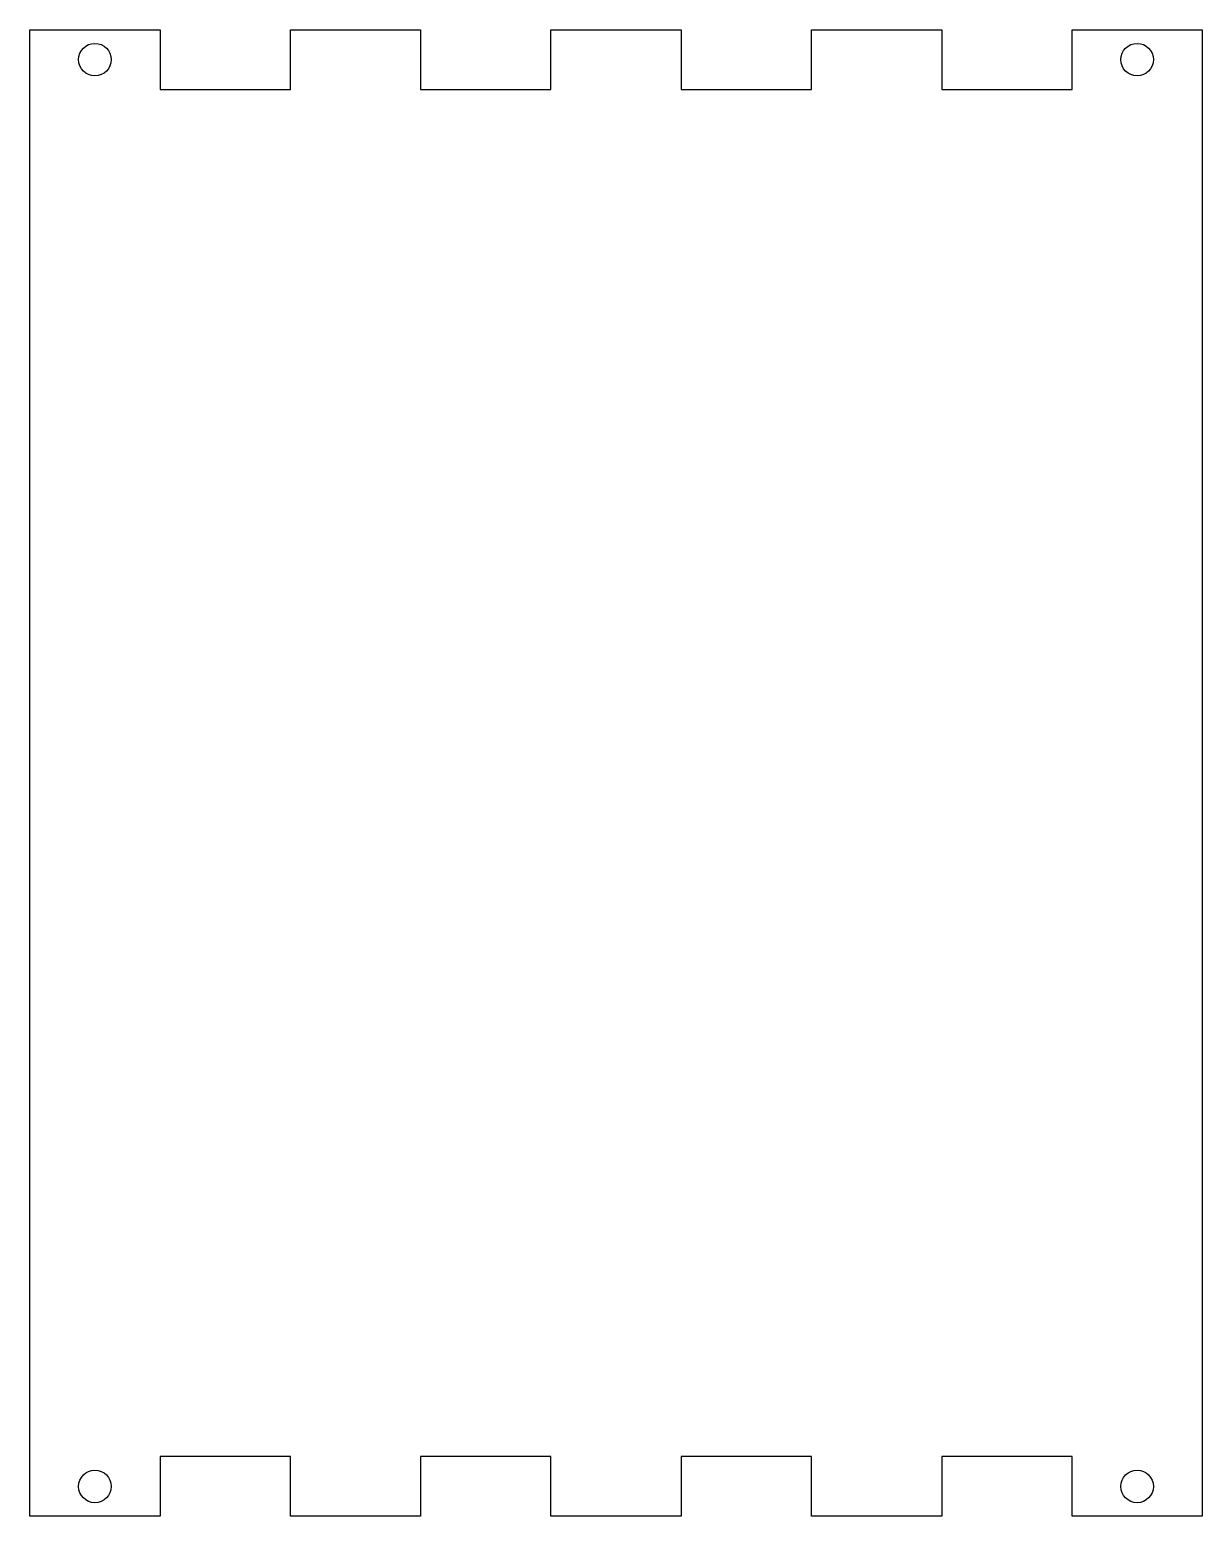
# Model space of a CAD drawing. Header units: millimetres. Extents: x 4180 to 4288, y 911 to 1048.
import ezdxf

# ---------------------------------------------------------------- set-up
doc = ezdxf.new("R2010")
doc.units = ezdxf.units.MM
doc.header["$MEASUREMENT"] = 0
doc.layers.add('DEFAULT', color=18, linetype='CONTINUOUS')

msp = doc.modelspace()

# ---------------------------------------------------------------- linework, layer by layer
at = {"layer": 'DEFAULT'}
for p, q in [((4180.45, 1042.98), (4180.45, 1048.48)), ((4180.45, 1048.48), (4184.95, 1048.48)), ((4184.95, 1048.48), (4187.95, 1048.48)), ((4187.95, 1048.48), (4192.45, 1048.48)), ((4192.45, 1048.48), (4192.45, 1042.98)), ((4204.45, 1042.98), (4204.45, 1048.48)), ((4204.45, 1048.48), (4216.45, 1048.48)), ((4216.45, 1048.48), (4216.45, 1042.98)), ((4228.45, 1042.98), (4228.45, 1048.48)), ((4228.45, 1048.48), (4240.45, 1048.48)), ((4240.45, 1048.48), (4240.45, 1042.98)), ((4252.45, 1042.98), (4252.45, 1048.48)), ((4252.45, 1048.48), (4264.45, 1048.48)), ((4264.45, 1048.48), (4264.45, 1042.98)), ((4276.45, 1042.98), (4276.45, 1048.48)), ((4276.45, 1048.48), (4280.95, 1048.48)), ((4280.95, 1048.48), (4283.95, 1048.48)), ((4283.95, 1048.48), (4288.45, 1048.48)), ((4288.45, 1048.48), (4288.45, 1042.98)), ((4180.45, 916.98), (4180.45, 1042.98)), ((4192.45, 1042.98), (4204.45, 1042.98)), ((4216.45, 1042.98), (4228.45, 1042.98)), ((4240.45, 1042.98), (4252.45, 1042.98)), ((4264.45, 1042.98), (4276.45, 1042.98)), ((4288.45, 1042.98), (4288.45, 916.98)), ((4180.45, 911.48), (4180.45, 916.98)), ((4204.45, 916.98), (4192.45, 916.98)), ((4192.45, 916.98), (4192.45, 911.48)), ((4204.45, 911.48), (4204.45, 916.98)), ((4228.45, 916.98), (4216.45, 916.98)), ((4216.45, 916.98), (4216.45, 911.48)), ((4228.45, 911.48), (4228.45, 916.98)), ((4252.45, 916.98), (4240.45, 916.98)), ((4240.45, 916.98), (4240.45, 911.48)), ((4252.45, 911.48), (4252.45, 916.98)), ((4276.45, 916.98), (4264.45, 916.98)), ((4264.45, 916.98), (4264.45, 911.48)), ((4276.45, 911.48), (4276.45, 916.98)), ((4288.45, 916.98), (4288.45, 911.48)), ((4184.95, 911.48), (4180.45, 911.48)), ((4187.95, 911.48), (4184.95, 911.48)), ((4192.45, 911.48), (4187.95, 911.48)), ((4216.45, 911.48), (4204.45, 911.48)), ((4240.45, 911.48), (4228.45, 911.48)), ((4264.45, 911.48), (4252.45, 911.48)), ((4280.95, 911.48), (4276.45, 911.48)), ((4283.95, 911.48), (4280.95, 911.48)), ((4288.45, 911.48), (4283.95, 911.48))]:
    msp.add_line(p, q, dxfattribs=at)
for centre in [(4186.45, 1045.73), (4282.45, 1045.73), (4186.45, 914.23), (4282.45, 914.23)]:
    msp.add_circle(centre, 1.5, dxfattribs=at)

doc.saveas('drawing.dxf')
